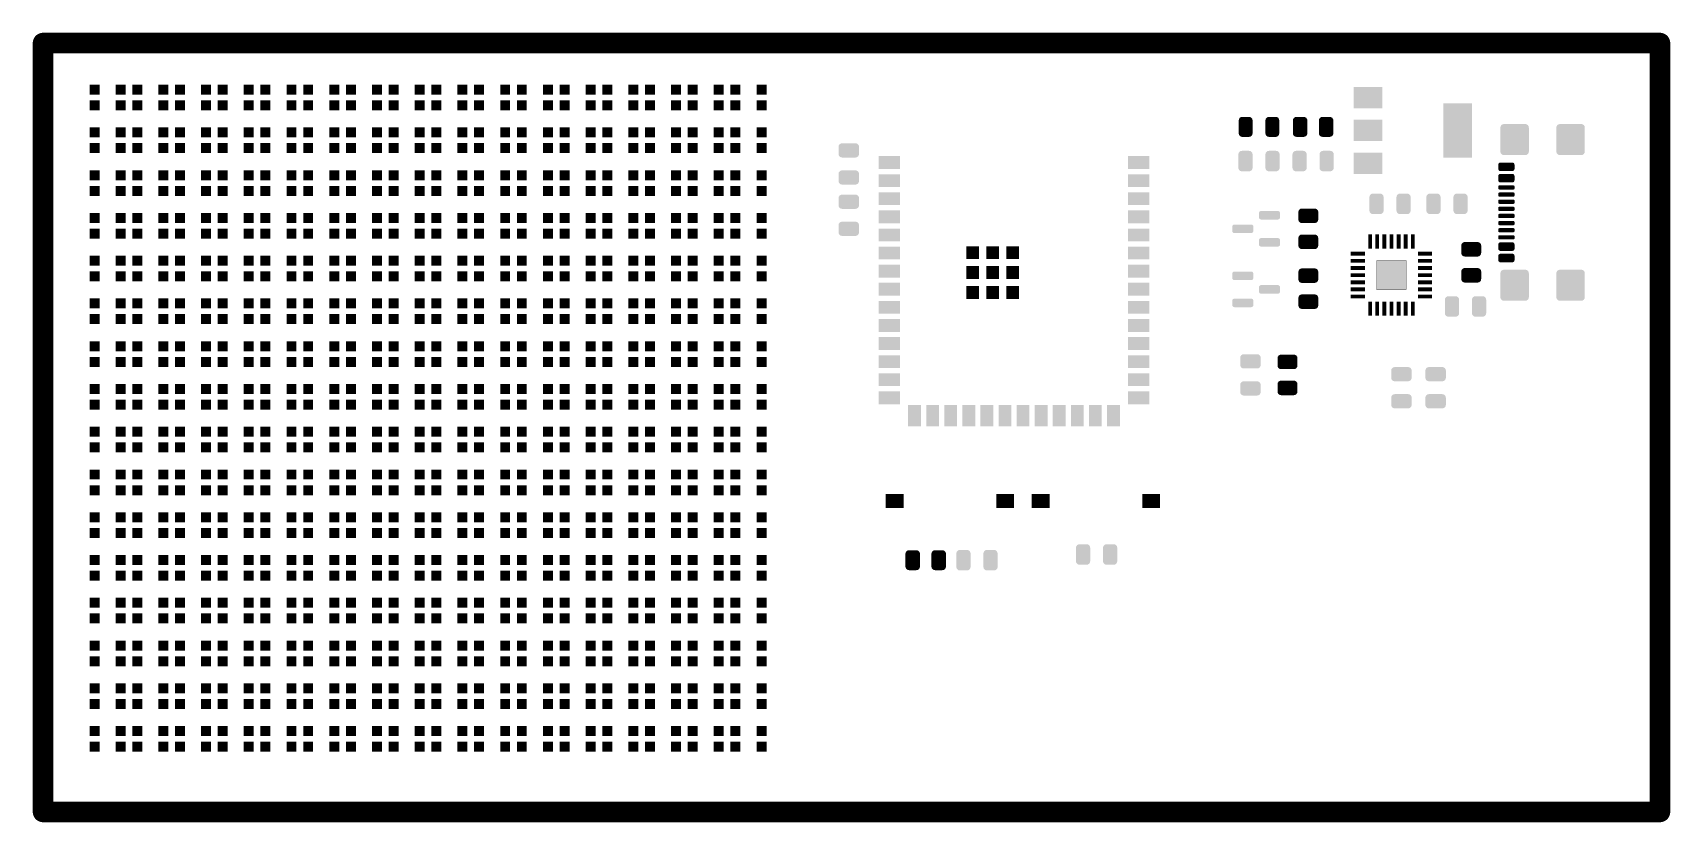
# Model space of a CAD drawing. Header units: millimetres. Extents: x 35 to 150, y -102 to -47.
import ezdxf

# ---------------------------------------------------------------- set-up
doc = ezdxf.new("R2010")
doc.units = ezdxf.units.MM
doc.layers.get('0').update_dxf_attribs({"color": 3, "linetype": 'CONTINUOUS', "lineweight": 100})
doc.layers.add('Aniversario-PCBWAY-B_Paste.gbr', color=8, linetype='CONTINUOUS', lineweight=100)
doc.layers.add('Aniversario-PCBWAY-F_Paste.gbr', color=8, linetype='CONTINUOUS', lineweight=100)

# ---------------------------------------------------------------- blocks, each defined once
blk = doc.blocks.new('D10')
at = {"lineweight": 0}
blk.add_solid([(-0.35, -0.35), (0.35, -0.35), (-0.35, 0.35), (0.35, 0.35)], dxfattribs=at)
blk = doc.blocks.new('D31')
at = {"lineweight": 0}
blk.add_solid([(-0.135, -0.495), (0.135, -0.495), (-0.135, 0.495), (0.135, 0.495)], dxfattribs=at)
blk = doc.blocks.new('D30')
at = {"lineweight": 0}
blk.add_solid([(-0.495, -0.135), (0.495, -0.135), (-0.495, 0.135), (0.495, 0.135)], dxfattribs=at)
blk = doc.blocks.new('D29')
at = {"lineweight": 0}
blk.add_solid([(-0.625, -0.5), (0.625, -0.5), (-0.625, 0.5), (0.625, 0.5)], dxfattribs=at)
blk = doc.blocks.new('D28')
at = {"lineweight": 0}
h = blk.add_hatch(color=256, dxfattribs=at)
edge = h.paths.add_edge_path()
edge.add_arc((0.75, 0.84), 0.25, 0, 90)
edge.add_line((0.75, 1.09), (-0.75, 1.09))
edge.add_arc((-0.75, 0.84), 0.25, 90, 180)
edge.add_line((-1, 0.84), (-1, -0.84))
edge.add_arc((-0.75, -0.84), 0.25, 180, -90)
edge.add_line((-0.75, -1.09), (0.75, -1.09))
edge.add_arc((0.75, -0.84), 0.25, -90, 0)
edge.add_line((1, -0.84), (1, 0.84))
blk = doc.blocks.new('D27')
at = {"lineweight": 0}
h = blk.add_hatch(color=256, dxfattribs=at)
edge = h.paths.add_edge_path()
edge.add_arc((0.5, 0.07), 0.075, 0, 90)
edge.add_line((0.5, 0.15), (-0.5, 0.15))
edge.add_arc((-0.5, 0.07), 0.075, 90, 180)
edge.add_line((-0.57, 0.07), (-0.57, -0.07))
edge.add_arc((-0.5, -0.07), 0.075, 180, -90)
edge.add_line((-0.5, -0.15), (0.5, -0.15))
edge.add_arc((0.5, -0.07), 0.075, -90, 0)
edge.add_line((0.57, -0.07), (0.57, 0.07))
blk = doc.blocks.new('D26')
at = {"lineweight": 0}
h = blk.add_hatch(color=256, dxfattribs=at)
edge = h.paths.add_edge_path()
edge.add_arc((0.42, 0.15), 0.15, 0, 90)
edge.add_line((0.42, 0.3), (-0.42, 0.3))
edge.add_arc((-0.42, 0.15), 0.15, 90, 180)
edge.add_line((-0.57, 0.15), (-0.57, -0.15))
edge.add_arc((-0.42, -0.15), 0.15, 180, -90)
edge.add_line((-0.42, -0.3), (0.42, -0.3))
edge.add_arc((0.42, -0.15), 0.15, -90, 0)
edge.add_line((0.57, -0.15), (0.57, 0.15))
blk = doc.blocks.new('D25')
at = {"lineweight": 0}
blk.add_solid([(-0.45, -0.45), (0.45, -0.45), (-0.45, 0.45), (0.45, 0.45)], dxfattribs=at)
blk = doc.blocks.new('D24')
at = {"lineweight": 0}
blk.add_solid([(-0.45, -0.75), (0.45, -0.75), (-0.45, 0.75), (0.45, 0.75)], dxfattribs=at)
blk = doc.blocks.new('D23')
at = {"lineweight": 0}
blk.add_solid([(-0.75, -0.45), (0.75, -0.45), (-0.75, 0.45), (0.75, 0.45)], dxfattribs=at)
blk = doc.blocks.new('D22')
at = {"lineweight": 0}
blk.add_solid([(-1, -1.9), (1, -1.9), (-1, 1.9), (1, 1.9)], dxfattribs=at)
blk = doc.blocks.new('D21')
at = {"lineweight": 0}
blk.add_solid([(-1, -0.75), (1, -0.75), (-1, 0.75), (1, 0.75)], dxfattribs=at)
blk = doc.blocks.new('D18')
at = {"lineweight": 0}
h = blk.add_hatch(color=256, dxfattribs=at)
edge = h.paths.add_edge_path()
edge.add_arc((0.24, 0.46), 0.244, 0, 90)
edge.add_line((0.24, 0.7), (-0.24, 0.7))
edge.add_arc((-0.24, 0.46), 0.244, 90, 180)
edge.add_line((-0.49, 0.46), (-0.49, -0.46))
edge.add_arc((-0.24, -0.46), 0.244, 180, -90)
edge.add_line((-0.24, -0.7), (0.24, -0.7))
edge.add_arc((0.24, -0.46), 0.244, -90, 0)
edge.add_line((0.49, -0.46), (0.49, 0.46))
blk = doc.blocks.new('D17')
at = {"lineweight": 0}
h = blk.add_hatch(color=256, dxfattribs=at)
edge = h.paths.add_edge_path()
edge.add_arc((0.45, 0.26), 0.25, 0, 90)
edge.add_line((0.45, 0.51), (-0.45, 0.51))
edge.add_arc((-0.45, 0.26), 0.25, 90, 180)
edge.add_line((-0.7, 0.26), (-0.7, -0.26))
edge.add_arc((-0.45, -0.26), 0.25, 180, -90)
edge.add_line((-0.45, -0.51), (0.45, -0.51))
edge.add_arc((0.45, -0.26), 0.25, -90, 0)
edge.add_line((0.7, -0.26), (0.7, 0.26))
blk = doc.blocks.new('D16')
at = {"lineweight": 0}
h = blk.add_hatch(color=256, dxfattribs=at)
edge = h.paths.add_edge_path()
edge.add_arc((0.59, 0.15), 0.15, 0, 90)
edge.add_line((0.59, 0.3), (-0.59, 0.3))
edge.add_arc((-0.59, 0.15), 0.15, 90, 180)
edge.add_line((-0.74, 0.15), (-0.74, -0.15))
edge.add_arc((-0.59, -0.15), 0.15, 180, -90)
edge.add_line((-0.59, -0.3), (0.59, -0.3))
edge.add_arc((0.59, -0.15), 0.15, -90, 0)
edge.add_line((0.74, -0.15), (0.74, 0.15))
blk = doc.blocks.new('D14')
at = {"lineweight": 0}
h = blk.add_hatch(color=256, dxfattribs=at)
edge = h.paths.add_edge_path()
edge.add_arc((0.47, 0.25), 0.25, 0, 90)
edge.add_line((0.47, 0.5), (-0.47, 0.5))
edge.add_arc((-0.47, 0.25), 0.25, 90, 180)
edge.add_line((-0.72, 0.25), (-0.72, -0.25))
edge.add_arc((-0.47, -0.25), 0.25, 180, -90)
edge.add_line((-0.47, -0.5), (0.47, -0.5))
edge.add_arc((0.47, -0.25), 0.25, -90, 0)
edge.add_line((0.72, -0.25), (0.72, 0.25))
blk = doc.blocks.new('D13')
at = {"lineweight": 0}
h = blk.add_hatch(color=256, dxfattribs=at)
edge = h.paths.add_edge_path()
edge.add_arc((0.25, 0.47), 0.25, 0, 90)
edge.add_line((0.25, 0.72), (-0.25, 0.72))
edge.add_arc((-0.25, 0.47), 0.25, 90, 180)
edge.add_line((-0.5, 0.47), (-0.5, -0.47))
edge.add_arc((-0.25, -0.47), 0.25, 180, -90)
edge.add_line((-0.25, -0.72), (0.25, -0.72))
edge.add_arc((0.25, -0.47), 0.25, -90, 0)
edge.add_line((0.5, -0.47), (0.5, 0.47))
blk = doc.blocks.new('D101')
at = {"lineweight": 0}
h = blk.add_hatch(color=256, dxfattribs=at)
edge = h.paths.add_edge_path()
edge.add_arc((0.26, 0.45), 0.25, 0, 90)
edge.add_line((0.26, 0.7), (-0.26, 0.7))
edge.add_arc((-0.26, 0.45), 0.25, 90, 180)
edge.add_line((-0.51, 0.45), (-0.51, -0.45))
edge.add_arc((-0.26, -0.45), 0.25, 180, -90)
edge.add_line((-0.26, -0.7), (0.26, -0.7))
edge.add_arc((0.26, -0.45), 0.25, -90, 0)
edge.add_line((0.51, -0.45), (0.51, 0.45))

msp = doc.modelspace()

# ---------------------------------------------------------------- hatches: boundary and pattern name
at = {"layer": 'Aniversario-PCBWAY-B_Paste.gbr', "lineweight": 0}
msp.add_hatch(color=256, dxfattribs=at).paths.add_polyline_path([(129.11232, -64.98902), (131.1678, -64.98902), (131.1678, -62.93354), (129.11232, -62.93354)])

# ---------------------------------------------------------------- linework, layer by layer
for points, const_width in [([(35.47364, -47.68396), (35.47364, -101.6202)], 1.45), ([(148.98798, -47.68396), (35.47364, -47.68396)], 1.45), ([(148.98798, -101.6202), (148.98798, -47.68396)], 1.45), ([(129.11232, -62.93354), (129.11232, -64.98902)], 0.01), ([(131.1678, -62.93354), (129.11232, -62.93354)], 0.01), ([(131.1678, -64.98902), (131.1678, -62.93354)], 0.01), ([(129.11232, -64.98902), (131.1678, -64.98902)], 0.01), ([(35.47364, -101.6202), (148.98798, -101.6202)], 1.45)]:
    msp.add_lwpolyline(points, dxfattribs=dict(at, const_width=const_width))
for points, const_width in [([(35.83614, -47.68396, 1), (35.11114, -47.68396, 1)], 0.725), ([(35.83614, -47.68396, 1), (35.11114, -47.68396, 1)], 0.725), ([(149.35048, -47.68396, 1), (148.62548, -47.68396, 1)], 0.725), ([(149.35048, -47.68396, 1), (148.62548, -47.68396, 1)], 0.725), ([(129.11482, -62.93354, 1), (129.10982, -62.93354, 1)], 0.005), ([(129.11482, -62.93354, 1), (129.10982, -62.93354, 1)], 0.005), ([(131.1703, -62.93354, 1), (131.1653, -62.93354, 1)], 0.005), ([(131.1703, -62.93354, 1), (131.1653, -62.93354, 1)], 0.005), ([(129.11482, -64.98902, 1), (129.10982, -64.98902, 1)], 0.005), ([(129.11482, -64.98902, 1), (129.10982, -64.98902, 1)], 0.005), ([(131.1703, -64.98902, 1), (131.1653, -64.98902, 1)], 0.005), ([(131.1703, -64.98902, 1), (131.1653, -64.98902, 1)], 0.005), ([(35.83614, -101.6202, 1), (35.11114, -101.6202, 1)], 0.725), ([(35.83614, -101.6202, 1), (35.11114, -101.6202, 1)], 0.725), ([(149.35048, -101.6202, 1), (148.62548, -101.6202, 1)], 0.725), ([(149.35048, -101.6202, 1), (148.62548, -101.6202, 1)], 0.725)]:
    msp.add_lwpolyline(points, format="xyb", close=True, dxfattribs=dict(at, const_width=const_width))
at = {"layer": 'Aniversario-PCBWAY-F_Paste.gbr', "lineweight": 0, "const_width": 1.45}
for points in [[(148.98798, -47.68396), (35.47364, -47.68396)], [(35.47364, -47.68396), (35.47364, -101.6202)], [(148.98798, -101.6202), (148.98798, -47.68396)], [(35.47364, -101.6202), (148.98798, -101.6202)]]:
    msp.add_lwpolyline(points, dxfattribs=at)
at = {"layer": 'Aniversario-PCBWAY-F_Paste.gbr', "lineweight": 0, "const_width": 0.725}
for points in [[(35.83614, -47.68396, 1), (35.11114, -47.68396, 1)], [(35.83614, -47.68396, 1), (35.11114, -47.68396, 1)], [(149.35048, -47.68396, 1), (148.62548, -47.68396, 1)], [(149.35048, -47.68396, 1), (148.62548, -47.68396, 1)], [(35.83614, -101.6202, 1), (35.11114, -101.6202, 1)], [(35.83614, -101.6202, 1), (35.11114, -101.6202, 1)], [(149.35048, -101.6202, 1), (148.62548, -101.6202, 1)], [(149.35048, -101.6202, 1), (148.62548, -101.6202, 1)]]:
    msp.add_lwpolyline(points, format="xyb", close=True, dxfattribs=at)

# ---------------------------------------------------------------- block references
at = {"layer": 'Aniversario-PCBWAY-B_Paste.gbr', "lineweight": 0}
for name, p in [('D21', (128.49006, -51.51128)), ('D18', (119.90256, -53.56128)), ('D18', (121.77756, -53.56128)), ('D101', (123.72756, -53.56128)), ('D101', (125.55256, -53.56128)), ('D22', (134.79006, -53.81128)), ('D21', (128.49006, -53.81128)), ('D28', (138.78506, -54.45128)), ('D28', (142.71506, -54.45128)), ('D14', (92.04006, -55.21128)), ('D23', (94.89006, -56.06128)), ('D23', (112.39006, -56.06128)), ('D13', (119.89006, -55.96128)), ('D13', (121.79006, -55.96128)), ('D13', (123.69006, -55.96128)), ('D13', (125.59006, -55.96128)), ('D21', (128.49006, -56.11128)), ('D26', (138.21006, -56.36128)), ('D14', (92.04006, -57.11128)), ('D23', (94.89006, -57.33128)), ('D23', (112.39006, -57.33128)), ('D26', (138.21006, -57.16128)), ('D26', (138.21006, -57.16128)), ('D14', (92.04006, -58.81128)), ('D23', (94.89006, -58.60128)), ('D23', (112.39006, -58.60128)), ('D13', (129.09006, -58.96128)), ('D13', (130.99006, -58.96128)), ('D13', (133.09006, -58.96128)), ('D13', (134.99006, -58.96128)), ('D27', (138.21006, -57.81128)), ('D27', (138.21006, -58.31128)), ('D23', (94.89006, -59.87128)), ('D23', (112.39006, -59.87128)), ('D16', (121.57756, -59.76128)), ('D17', (124.30256, -59.79878)), ('D27', (138.21006, -58.81128)), ('D27', (138.21006, -59.31128)), ('D27', (138.21006, -59.81128)), ('D14', (92.04006, -60.71128)), ('D23', (94.89006, -61.14128)), ('D23', (112.39006, -61.14128)), ('D16', (119.70256, -60.71128)), ('D27', (138.21006, -60.31128)), ('D27', (138.21006, -60.81128)), ('D23', (94.89006, -62.41128)), ('D25', (100.74006, -62.38128)), ('D25', (102.14006, -62.38128)), ('D25', (103.54006, -62.38128)), ('D23', (112.39006, -62.41128)), ('D16', (121.57756, -61.66128)), ('D17', (124.30256, -61.62378)), ('D31', (128.64006, -61.60128)), ('D31', (129.14006, -61.60128)), ('D31', (129.64006, -61.60128)), ('D31', (130.14006, -61.60128)), ('D31', (130.64006, -61.60128)), ('D31', (131.14006, -61.60128)), ('D31', (131.64006, -61.60128)), ('D17', (135.74006, -62.14878)), ('D26', (138.21006, -61.96128)), ('D26', (138.21006, -61.96128)), ('D27', (138.21006, -61.31128)), ('D30', (127.78006, -62.46128)), ('D30', (127.78006, -62.96128)), ('D30', (132.50006, -62.46128)), ('D30', (132.50006, -62.96128)), ('D26', (138.21006, -62.76128)), ('D26', (138.21006, -62.76128)), ('D23', (94.89006, -63.68128)), ('D25', (100.74006, -63.78128)), ('D25', (102.14006, -63.78128)), ('D25', (103.54006, -63.78128)), ('D23', (112.39006, -63.68128)), ('D16', (119.70256, -64.01128)), ('D17', (124.30256, -63.99878)), ('D30', (127.78006, -63.46128)), ('D30', (127.78006, -63.96128)), ('D30', (127.78006, -64.46128)), ('D30', (132.50006, -63.46128)), ('D30', (132.50006, -63.96128)), ('D30', (132.50006, -64.46128)), ('D17', (135.74006, -63.97378)), ('D28', (138.78506, -64.67128)), ('D28', (142.71506, -64.67128)), ('D23', (94.89006, -64.95128)), ('D25', (100.74006, -65.18128)), ('D25', (102.14006, -65.18128)), ('D25', (103.54006, -65.18128)), ('D23', (112.39006, -64.95128)), ('D16', (121.57756, -64.96128)), ('D17', (124.30256, -65.82378)), ('D30', (127.78006, -64.96128)), ('D30', (127.78006, -65.46128)), ('D30', (132.50006, -64.96128)), ('D30', (132.50006, -65.46128)), ('D13', (134.39006, -66.16128)), ('D13', (136.29006, -66.16128)), ('D23', (94.89006, -66.22128)), ('D23', (112.39006, -66.22128)), ('D16', (119.70256, -65.91128)), ('D31', (128.64006, -66.32128)), ('D31', (129.14006, -66.32128)), ('D31', (129.64006, -66.32128)), ('D31', (130.14006, -66.32128)), ('D31', (130.64006, -66.32128)), ('D31', (131.14006, -66.32128)), ('D31', (131.64006, -66.32128)), ('D23', (94.89006, -67.49128)), ('D23', (112.39006, -67.49128)), ('D23', (94.89006, -68.76128)), ('D23', (112.39006, -68.76128)), ('D23', (94.89006, -70.03128)), ('D23', (112.39006, -70.03128)), ('D14', (120.24006, -70.01128)), ('D17', (122.84006, -70.04878)), ('D23', (94.89006, -71.30128)), ('D23', (112.39006, -71.30128)), ('D14', (130.84006, -70.91128)), ('D14', (133.24006, -70.91128)), ('D23', (94.89006, -72.57128)), ('D23', (112.39006, -72.57128)), ('D14', (120.24006, -71.91128)), ('D17', (122.84006, -71.87378)), ('D14', (130.84006, -72.81128)), ('D14', (133.24006, -72.81128)), ('D24', (96.65506, -73.82128)), ('D24', (97.92506, -73.82128)), ('D24', (99.19506, -73.82128)), ('D24', (100.46506, -73.82128)), ('D24', (101.73506, -73.82128)), ('D24', (103.00506, -73.82128)), ('D24', (104.27506, -73.82128)), ('D24', (105.54506, -73.82128)), ('D24', (106.81506, -73.82128)), ('D24', (108.08506, -73.82128)), ('D24', (109.35506, -73.82128)), ('D24', (110.62506, -73.82128)), ('D29', (95.26506, -79.81128)), ('D29', (103.01506, -79.81128)), ('D29', (105.51506, -79.81128)), ('D29', (113.26506, -79.81128)), ('D101', (96.52756, -83.96128)), ('D101', (98.35256, -83.96128)), ('D13', (100.09006, -83.96128)), ('D13', (101.99006, -83.96128)), ('D13', (108.49006, -83.56128)), ('D13', (110.39006, -83.56128))]:
    msp.add_blockref(name, p, dxfattribs=at)
at = {"layer": 'Aniversario-PCBWAY-F_Paste.gbr', "lineweight": 0}
for p in [(39.085, -50.95), (39.085, -52.05), (40.915, -50.95), (40.915, -52.05), (42.085, -50.95), (42.085, -52.05), (43.915, -50.95), (43.915, -52.05), (45.085, -50.95), (45.085, -52.05), (46.915, -50.95), (46.915, -52.05), (48.085, -50.95), (48.085, -52.05), (49.915, -50.95), (49.915, -52.05), (51.085, -50.95), (51.085, -52.05), (52.915, -50.95), (52.915, -52.05), (54.085, -50.95), (54.085, -52.05), (55.915, -50.95), (55.915, -52.05), (57.085, -50.95), (57.085, -52.05), (58.915, -50.95), (58.915, -52.05), (60.085, -50.95), (60.085, -52.05), (61.915, -50.95), (61.915, -52.05), (63.085, -50.95), (63.085, -52.05), (64.915, -50.95), (64.915, -52.05), (66.085, -50.95), (66.085, -52.05), (67.915, -50.95), (67.915, -52.05), (69.085, -50.95), (69.085, -52.05), (70.915, -50.95), (70.915, -52.05), (72.085, -50.95), (72.085, -52.05), (73.915, -50.95), (73.915, -52.05), (75.085, -50.95), (75.085, -52.05), (76.915, -50.95), (76.915, -52.05), (78.085, -50.95), (78.085, -52.05), (79.915, -50.95), (79.915, -52.05), (81.085, -50.95), (81.085, -52.05), (82.915, -50.95), (82.915, -52.05), (84.085, -50.95), (84.085, -52.05), (85.915, -50.95), (85.915, -52.05), (39.085, -53.95), (40.915, -53.95), (42.085, -53.95), (43.915, -53.95), (45.085, -53.95), (46.915, -53.95), (48.085, -53.95), (49.915, -53.95), (51.085, -53.95), (52.915, -53.95), (54.085, -53.95), (55.915, -53.95), (57.085, -53.95), (58.915, -53.95), (60.085, -53.95), (61.915, -53.95), (63.085, -53.95), (64.915, -53.95), (66.085, -53.95), (67.915, -53.95), (69.085, -53.95), (70.915, -53.95), (72.085, -53.95), (73.915, -53.95), (75.085, -53.95), (76.915, -53.95), (78.085, -53.95), (79.915, -53.95), (81.085, -53.95), (82.915, -53.95), (84.085, -53.95), (85.915, -53.95), (39.085, -55.05), (40.915, -55.05), (42.085, -55.05), (43.915, -55.05), (45.085, -55.05), (46.915, -55.05), (48.085, -55.05), (49.915, -55.05), (51.085, -55.05), (52.915, -55.05), (54.085, -55.05), (55.915, -55.05), (57.085, -55.05), (58.915, -55.05), (60.085, -55.05), (61.915, -55.05), (63.085, -55.05), (64.915, -55.05), (66.085, -55.05), (67.915, -55.05), (69.085, -55.05), (70.915, -55.05), (72.085, -55.05), (73.915, -55.05), (75.085, -55.05), (76.915, -55.05), (78.085, -55.05), (79.915, -55.05), (81.085, -55.05), (82.915, -55.05), (84.085, -55.05), (85.915, -55.05), (39.085, -56.95), (40.915, -56.95), (42.085, -56.95), (43.915, -56.95), (45.085, -56.95), (46.915, -56.95), (48.085, -56.95), (49.915, -56.95), (51.085, -56.95), (52.915, -56.95), (54.085, -56.95), (55.915, -56.95), (57.085, -56.95), (58.915, -56.95), (60.085, -56.95), (61.915, -56.95), (63.085, -56.95), (64.915, -56.95), (66.085, -56.95), (67.915, -56.95), (69.085, -56.95), (70.915, -56.95), (72.085, -56.95), (73.915, -56.95), (75.085, -56.95), (76.915, -56.95), (78.085, -56.95), (79.915, -56.95), (81.085, -56.95), (82.915, -56.95), (84.085, -56.95), (85.915, -56.95), (39.085, -58.05), (40.915, -58.05), (42.085, -58.05), (43.915, -58.05), (45.085, -58.05), (46.915, -58.05), (48.085, -58.05), (49.915, -58.05), (51.085, -58.05), (52.915, -58.05), (54.085, -58.05), (55.915, -58.05), (57.085, -58.05), (58.915, -58.05), (60.085, -58.05), (61.915, -58.05), (63.085, -58.05), (64.915, -58.05), (66.085, -58.05), (67.915, -58.05), (69.085, -58.05), (70.915, -58.05), (72.085, -58.05), (73.915, -58.05), (75.085, -58.05), (76.915, -58.05), (78.085, -58.05), (79.915, -58.05), (81.085, -58.05), (82.915, -58.05), (84.085, -58.05), (85.915, -58.05), (39.085, -59.95), (40.915, -59.95), (42.085, -59.95), (43.915, -59.95), (45.085, -59.95), (46.915, -59.95), (48.085, -59.95), (49.915, -59.95), (51.085, -59.95), (52.915, -59.95), (54.085, -59.95), (55.915, -59.95), (57.085, -59.95), (58.915, -59.95), (60.085, -59.95), (61.915, -59.95), (63.085, -59.95), (64.915, -59.95), (66.085, -59.95), (67.915, -59.95), (69.085, -59.95), (70.915, -59.95), (72.085, -59.95), (73.915, -59.95), (75.085, -59.95), (76.915, -59.95), (78.085, -59.95), (79.915, -59.95), (81.085, -59.95), (82.915, -59.95), (84.085, -59.95), (85.915, -59.95), (39.085, -61.05), (40.915, -61.05), (42.085, -61.05), (43.915, -61.05), (45.085, -61.05), (46.915, -61.05), (48.085, -61.05), (49.915, -61.05), (51.085, -61.05), (52.915, -61.05), (54.085, -61.05), (55.915, -61.05), (57.085, -61.05), (58.915, -61.05), (60.085, -61.05), (61.915, -61.05), (63.085, -61.05), (64.915, -61.05), (66.085, -61.05), (67.915, -61.05), (69.085, -61.05), (70.915, -61.05), (72.085, -61.05), (73.915, -61.05), (75.085, -61.05), (76.915, -61.05), (78.085, -61.05), (79.915, -61.05), (81.085, -61.05), (82.915, -61.05), (84.085, -61.05), (85.915, -61.05), (39.085, -62.95), (40.915, -62.95), (42.085, -62.95), (43.915, -62.95), (45.085, -62.95), (46.915, -62.95), (48.085, -62.95), (49.915, -62.95), (51.085, -62.95), (52.915, -62.95), (54.085, -62.95), (55.915, -62.95), (57.085, -62.95), (58.915, -62.95), (60.085, -62.95), (61.915, -62.95), (63.085, -62.95), (64.915, -62.95), (66.085, -62.95), (67.915, -62.95), (69.085, -62.95), (70.915, -62.95), (72.085, -62.95), (73.915, -62.95), (75.085, -62.95), (76.915, -62.95), (78.085, -62.95), (79.915, -62.95), (81.085, -62.95), (82.915, -62.95), (84.085, -62.95), (85.915, -62.95), (39.085, -64.05), (40.915, -64.05), (42.085, -64.05), (43.915, -64.05), (45.085, -64.05), (46.915, -64.05), (48.085, -64.05), (49.915, -64.05), (51.085, -64.05), (52.915, -64.05), (54.085, -64.05), (55.915, -64.05), (57.085, -64.05), (58.915, -64.05), (60.085, -64.05), (61.915, -64.05), (63.085, -64.05), (64.915, -64.05), (66.085, -64.05), (67.915, -64.05), (69.085, -64.05), (70.915, -64.05), (72.085, -64.05), (73.915, -64.05), (75.085, -64.05), (76.915, -64.05), (78.085, -64.05), (79.915, -64.05), (81.085, -64.05), (82.915, -64.05), (84.085, -64.05), (85.915, -64.05), (39.085, -65.95), (40.915, -65.95), (42.085, -65.95), (43.915, -65.95), (45.085, -65.95), (46.915, -65.95), (48.085, -65.95), (49.915, -65.95), (51.085, -65.95), (52.915, -65.95), (54.085, -65.95), (55.915, -65.95), (57.085, -65.95), (58.915, -65.95), (60.085, -65.95), (61.915, -65.95), (63.085, -65.95), (64.915, -65.95), (66.085, -65.95), (67.915, -65.95), (69.085, -65.95), (70.915, -65.95), (72.085, -65.95), (73.915, -65.95), (75.085, -65.95), (76.915, -65.95), (78.085, -65.95), (79.915, -65.95), (81.085, -65.95), (82.915, -65.95), (84.085, -65.95), (85.915, -65.95), (39.085, -67.05), (40.915, -67.05), (42.085, -67.05), (43.915, -67.05), (45.085, -67.05), (46.915, -67.05), (48.085, -67.05), (49.915, -67.05), (51.085, -67.05), (52.915, -67.05), (54.085, -67.05), (55.915, -67.05), (57.085, -67.05), (58.915, -67.05), (60.085, -67.05), (61.915, -67.05), (63.085, -67.05), (64.915, -67.05), (66.085, -67.05), (67.915, -67.05), (69.085, -67.05), (70.915, -67.05), (72.085, -67.05), (73.915, -67.05), (75.085, -67.05), (76.915, -67.05), (78.085, -67.05), (79.915, -67.05), (81.085, -67.05), (82.915, -67.05), (84.085, -67.05), (85.915, -67.05), (39.085, -68.95), (40.915, -68.95), (42.085, -68.95), (43.915, -68.95), (45.085, -68.95), (46.915, -68.95), (48.085, -68.95), (49.915, -68.95), (51.085, -68.95), (52.915, -68.95), (54.085, -68.95), (55.915, -68.95), (57.085, -68.95), (58.915, -68.95), (60.085, -68.95), (61.915, -68.95), (63.085, -68.95), (64.915, -68.95), (66.085, -68.95), (67.915, -68.95), (69.085, -68.95), (70.915, -68.95), (72.085, -68.95), (73.915, -68.95), (75.085, -68.95), (76.915, -68.95), (78.085, -68.95), (79.915, -68.95), (81.085, -68.95), (82.915, -68.95), (84.085, -68.95), (85.915, -68.95), (39.085, -70.05), (40.915, -70.05), (42.085, -70.05), (43.915, -70.05), (45.085, -70.05), (46.915, -70.05), (48.085, -70.05), (49.915, -70.05), (51.085, -70.05), (52.915, -70.05), (54.085, -70.05), (55.915, -70.05), (57.085, -70.05), (58.915, -70.05), (60.085, -70.05), (61.915, -70.05), (63.085, -70.05), (64.915, -70.05), (66.085, -70.05), (67.915, -70.05), (69.085, -70.05), (70.915, -70.05), (72.085, -70.05), (73.915, -70.05), (75.085, -70.05), (76.915, -70.05), (78.085, -70.05), (79.915, -70.05), (81.085, -70.05), (82.915, -70.05), (84.085, -70.05), (85.915, -70.05), (39.085, -71.95), (40.915, -71.95), (42.085, -71.95), (43.915, -71.95), (45.085, -71.95), (46.915, -71.95), (48.085, -71.95), (49.915, -71.95), (51.085, -71.95), (52.915, -71.95), (54.085, -71.95), (55.915, -71.95), (57.085, -71.95), (58.915, -71.95), (60.085, -71.95), (61.915, -71.95), (63.085, -71.95), (64.915, -71.95), (66.085, -71.95), (67.915, -71.95), (69.085, -71.95), (70.915, -71.95), (72.085, -71.95), (73.915, -71.95), (75.085, -71.95), (76.915, -71.95), (78.085, -71.95), (79.915, -71.95), (81.085, -71.95), (82.915, -71.95), (84.085, -71.95), (85.915, -71.95), (39.085, -73.05), (40.915, -73.05), (42.085, -73.05), (43.915, -73.05), (45.085, -73.05), (46.915, -73.05), (48.085, -73.05), (49.915, -73.05), (51.085, -73.05), (52.915, -73.05), (54.085, -73.05), (55.915, -73.05), (57.085, -73.05), (58.915, -73.05), (60.085, -73.05), (61.915, -73.05), (63.085, -73.05), (64.915, -73.05), (66.085, -73.05), (67.915, -73.05), (69.085, -73.05), (70.915, -73.05), (72.085, -73.05), (73.915, -73.05), (75.085, -73.05), (76.915, -73.05), (78.085, -73.05), (79.915, -73.05), (81.085, -73.05), (82.915, -73.05), (84.085, -73.05), (85.915, -73.05), (39.085, -74.95), (40.915, -74.95), (42.085, -74.95), (43.915, -74.95), (45.085, -74.95), (46.915, -74.95), (48.085, -74.95), (49.915, -74.95), (51.085, -74.95), (52.915, -74.95), (54.085, -74.95), (55.915, -74.95), (57.085, -74.95), (58.915, -74.95), (60.085, -74.95), (61.915, -74.95), (63.085, -74.95), (64.915, -74.95), (66.085, -74.95), (67.915, -74.95), (69.085, -74.95), (70.915, -74.95), (72.085, -74.95), (73.915, -74.95), (75.085, -74.95), (76.915, -74.95), (78.085, -74.95), (79.915, -74.95), (81.085, -74.95), (82.915, -74.95), (84.085, -74.95), (85.915, -74.95), (39.085, -76.05), (40.915, -76.05), (42.085, -76.05), (43.915, -76.05), (45.085, -76.05), (46.915, -76.05), (48.085, -76.05), (49.915, -76.05), (51.085, -76.05), (52.915, -76.05), (54.085, -76.05), (55.915, -76.05), (57.085, -76.05), (58.915, -76.05), (60.085, -76.05), (61.915, -76.05), (63.085, -76.05), (64.915, -76.05), (66.085, -76.05), (67.915, -76.05), (69.085, -76.05), (70.915, -76.05), (72.085, -76.05), (73.915, -76.05), (75.085, -76.05), (76.915, -76.05), (78.085, -76.05), (79.915, -76.05), (81.085, -76.05), (82.915, -76.05), (84.085, -76.05), (85.915, -76.05), (39.085, -77.95), (40.915, -77.95), (42.085, -77.95), (43.915, -77.95), (45.085, -77.95), (46.915, -77.95), (48.085, -77.95), (49.915, -77.95), (51.085, -77.95), (52.915, -77.95), (54.085, -77.95), (55.915, -77.95), (57.085, -77.95), (58.915, -77.95), (60.085, -77.95), (61.915, -77.95), (63.085, -77.95), (64.915, -77.95), (66.085, -77.95), (67.915, -77.95), (69.085, -77.95), (70.915, -77.95), (72.085, -77.95), (73.915, -77.95), (75.085, -77.95), (76.915, -77.95), (78.085, -77.95), (79.915, -77.95), (81.085, -77.95), (82.915, -77.95), (84.085, -77.95), (85.915, -77.95), (39.085, -79.05), (40.915, -79.05), (42.085, -79.05), (43.915, -79.05), (45.085, -79.05), (46.915, -79.05), (48.085, -79.05), (49.915, -79.05), (51.085, -79.05), (52.915, -79.05), (54.085, -79.05), (55.915, -79.05), (57.085, -79.05), (58.915, -79.05), (60.085, -79.05), (61.915, -79.05), (63.085, -79.05), (64.915, -79.05), (66.085, -79.05), (67.915, -79.05), (69.085, -79.05), (70.915, -79.05), (72.085, -79.05), (73.915, -79.05), (75.085, -79.05), (76.915, -79.05), (78.085, -79.05), (79.915, -79.05), (81.085, -79.05), (82.915, -79.05), (84.085, -79.05), (85.915, -79.05), (39.085, -80.95), (40.915, -80.95), (42.085, -80.95), (43.915, -80.95), (45.085, -80.95), (46.915, -80.95), (48.085, -80.95), (49.915, -80.95), (51.085, -80.95), (52.915, -80.95), (54.085, -80.95), (55.915, -80.95), (57.085, -80.95), (58.915, -80.95), (60.085, -80.95), (61.915, -80.95), (63.085, -80.95), (64.915, -80.95), (66.085, -80.95), (67.915, -80.95), (69.085, -80.95), (70.915, -80.95), (72.085, -80.95), (73.915, -80.95), (75.085, -80.95), (76.915, -80.95), (78.085, -80.95), (79.915, -80.95), (81.085, -80.95), (82.915, -80.95), (84.085, -80.95), (85.915, -80.95), (39.085, -82.05), (40.915, -82.05), (42.085, -82.05), (43.915, -82.05), (45.085, -82.05), (46.915, -82.05), (48.085, -82.05), (49.915, -82.05), (51.085, -82.05), (52.915, -82.05), (54.085, -82.05), (55.915, -82.05), (57.085, -82.05), (58.915, -82.05), (60.085, -82.05), (61.915, -82.05), (63.085, -82.05), (64.915, -82.05), (66.085, -82.05), (67.915, -82.05), (69.085, -82.05), (70.915, -82.05), (72.085, -82.05), (73.915, -82.05), (75.085, -82.05), (76.915, -82.05), (78.085, -82.05), (79.915, -82.05), (81.085, -82.05), (82.915, -82.05), (84.085, -82.05), (85.915, -82.05), (39.085, -83.95), (40.915, -83.95), (42.085, -83.95), (43.915, -83.95), (45.085, -83.95), (46.915, -83.95), (48.085, -83.95), (49.915, -83.95), (51.085, -83.95), (52.915, -83.95), (54.085, -83.95), (55.915, -83.95), (57.085, -83.95), (58.915, -83.95), (60.085, -83.95), (61.915, -83.95), (63.085, -83.95), (64.915, -83.95), (66.085, -83.95), (67.915, -83.95), (69.085, -83.95), (70.915, -83.95), (72.085, -83.95), (73.915, -83.95), (75.085, -83.95), (76.915, -83.95), (78.085, -83.95), (79.915, -83.95), (81.085, -83.95), (82.915, -83.95), (84.085, -83.95), (85.915, -83.95), (39.085, -85.05), (40.915, -85.05), (42.085, -85.05), (43.915, -85.05), (45.085, -85.05), (46.915, -85.05), (48.085, -85.05), (49.915, -85.05), (51.085, -85.05), (52.915, -85.05), (54.085, -85.05), (55.915, -85.05), (57.085, -85.05), (58.915, -85.05), (60.085, -85.05), (61.915, -85.05), (63.085, -85.05), (64.915, -85.05), (66.085, -85.05), (67.915, -85.05), (69.085, -85.05), (70.915, -85.05), (72.085, -85.05), (73.915, -85.05), (75.085, -85.05), (76.915, -85.05), (78.085, -85.05), (79.915, -85.05), (81.085, -85.05), (82.915, -85.05), (84.085, -85.05), (85.915, -85.05), (39.085, -86.95), (40.915, -86.95), (42.085, -86.95), (43.915, -86.95), (45.085, -86.95), (46.915, -86.95), (48.085, -86.95), (49.915, -86.95), (51.085, -86.95), (52.915, -86.95), (54.085, -86.95), (55.915, -86.95), (57.085, -86.95), (58.915, -86.95), (60.085, -86.95), (61.915, -86.95), (63.085, -86.95), (64.915, -86.95), (66.085, -86.95), (67.915, -86.95), (69.085, -86.95), (70.915, -86.95), (72.085, -86.95), (73.915, -86.95), (75.085, -86.95), (76.915, -86.95), (78.085, -86.95), (79.915, -86.95), (81.085, -86.95), (82.915, -86.95), (84.085, -86.95), (85.915, -86.95), (39.085, -88.05), (40.915, -88.05), (42.085, -88.05), (43.915, -88.05), (45.085, -88.05), (46.915, -88.05), (48.085, -88.05), (49.915, -88.05), (51.085, -88.05), (52.915, -88.05), (54.085, -88.05), (55.915, -88.05), (57.085, -88.05), (58.915, -88.05), (60.085, -88.05), (61.915, -88.05), (63.085, -88.05), (64.915, -88.05), (66.085, -88.05), (67.915, -88.05), (69.085, -88.05), (70.915, -88.05), (72.085, -88.05), (73.915, -88.05), (75.085, -88.05), (76.915, -88.05), (78.085, -88.05), (79.915, -88.05), (81.085, -88.05), (82.915, -88.05), (84.085, -88.05), (85.915, -88.05), (39.085, -89.95), (40.915, -89.95), (42.085, -89.95), (43.915, -89.95), (45.085, -89.95), (46.915, -89.95), (48.085, -89.95), (49.915, -89.95), (51.085, -89.95), (52.915, -89.95), (54.085, -89.95), (55.915, -89.95), (57.085, -89.95), (58.915, -89.95), (60.085, -89.95), (61.915, -89.95), (63.085, -89.95), (64.915, -89.95), (66.085, -89.95), (67.915, -89.95), (69.085, -89.95), (70.915, -89.95), (72.085, -89.95), (73.915, -89.95), (75.085, -89.95), (76.915, -89.95), (78.085, -89.95), (79.915, -89.95), (81.085, -89.95), (82.915, -89.95), (84.085, -89.95), (85.915, -89.95), (39.085, -91.05), (40.915, -91.05), (42.085, -91.05), (43.915, -91.05), (45.085, -91.05), (46.915, -91.05), (48.085, -91.05), (49.915, -91.05), (51.085, -91.05), (52.915, -91.05), (54.085, -91.05), (55.915, -91.05), (57.085, -91.05), (58.915, -91.05), (60.085, -91.05), (61.915, -91.05), (63.085, -91.05), (64.915, -91.05), (66.085, -91.05), (67.915, -91.05), (69.085, -91.05), (70.915, -91.05), (72.085, -91.05), (73.915, -91.05), (75.085, -91.05), (76.915, -91.05), (78.085, -91.05), (79.915, -91.05), (81.085, -91.05), (82.915, -91.05), (84.085, -91.05), (85.915, -91.05), (39.085, -92.95), (40.915, -92.95), (42.085, -92.95), (43.915, -92.95), (45.085, -92.95), (46.915, -92.95), (48.085, -92.95), (49.915, -92.95), (51.085, -92.95), (52.915, -92.95), (54.085, -92.95), (55.915, -92.95), (57.085, -92.95), (58.915, -92.95), (60.085, -92.95), (61.915, -92.95), (63.085, -92.95), (64.915, -92.95), (66.085, -92.95), (67.915, -92.95), (69.085, -92.95), (70.915, -92.95), (72.085, -92.95), (73.915, -92.95), (75.085, -92.95), (76.915, -92.95), (78.085, -92.95), (79.915, -92.95), (81.085, -92.95), (82.915, -92.95), (84.085, -92.95), (85.915, -92.95), (39.085, -94.05), (40.915, -94.05), (42.085, -94.05), (43.915, -94.05), (45.085, -94.05), (46.915, -94.05), (48.085, -94.05), (49.915, -94.05), (51.085, -94.05), (52.915, -94.05), (54.085, -94.05), (55.915, -94.05), (57.085, -94.05), (58.915, -94.05), (60.085, -94.05), (61.915, -94.05), (63.085, -94.05), (64.915, -94.05), (66.085, -94.05), (67.915, -94.05), (69.085, -94.05), (70.915, -94.05), (72.085, -94.05), (73.915, -94.05), (75.085, -94.05), (76.915, -94.05), (78.085, -94.05), (79.915, -94.05), (81.085, -94.05), (82.915, -94.05), (84.085, -94.05), (85.915, -94.05), (39.085, -95.95), (40.915, -95.95), (42.085, -95.95), (43.915, -95.95), (45.085, -95.95), (46.915, -95.95), (48.085, -95.95), (49.915, -95.95), (51.085, -95.95), (52.915, -95.95), (54.085, -95.95), (55.915, -95.95), (57.085, -95.95), (58.915, -95.95), (60.085, -95.95), (61.915, -95.95), (63.085, -95.95), (64.915, -95.95), (66.085, -95.95), (67.915, -95.95), (69.085, -95.95), (70.915, -95.95), (72.085, -95.95), (73.915, -95.95), (75.085, -95.95), (76.915, -95.95), (78.085, -95.95), (79.915, -95.95), (81.085, -95.95), (82.915, -95.95), (84.085, -95.95), (85.915, -95.95), (39.085, -97.05), (40.915, -97.05), (42.085, -97.05), (43.915, -97.05), (45.085, -97.05), (46.915, -97.05), (48.085, -97.05), (49.915, -97.05), (51.085, -97.05), (52.915, -97.05), (54.085, -97.05), (55.915, -97.05), (57.085, -97.05), (58.915, -97.05), (60.085, -97.05), (61.915, -97.05), (63.085, -97.05), (64.915, -97.05), (66.085, -97.05), (67.915, -97.05), (69.085, -97.05), (70.915, -97.05), (72.085, -97.05), (73.915, -97.05), (75.085, -97.05), (76.915, -97.05), (78.085, -97.05), (79.915, -97.05), (81.085, -97.05), (82.915, -97.05), (84.085, -97.05), (85.915, -97.05)]:
    msp.add_blockref('D10', p, dxfattribs=at)

doc.saveas('drawing.dxf')
